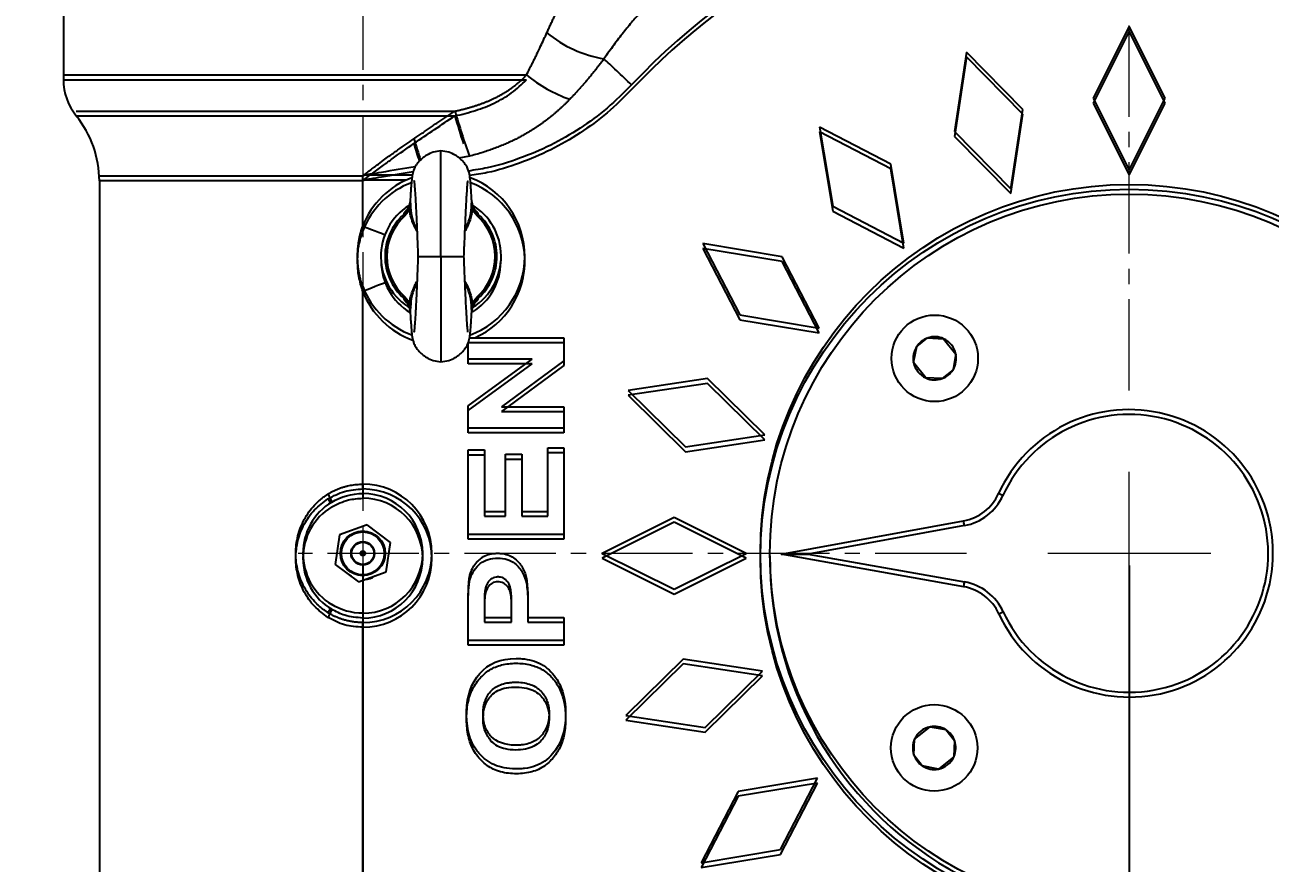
# Model space of a CAD drawing. Header units: millimetres. Extents: x 2063 to 4500, y 825 to 2548.
# Drawn here: x 3712.3 to 3972.2, y 1789 to 1964 of the extents above; entities that cross this region are included whole.
import ezdxf

# ---------------------------------------------------------------- set-up
doc = ezdxf.new("R2010")
doc.units = ezdxf.units.MM
doc.linetypes.add('CENTER2', pattern=[28.575, 19.05, -3.175, 3.175, -3.175])
doc.linetypes.add('点画线', pattern=[18, 12, -2, 2, -2])
doc.layers.add('中心线层', color=1, linetype='点画线', lineweight=18)
doc.styles.get("Standard").update_dxf_attribs({"font": 'arial.ttf'})
doc.styles.add('TH_GBDIM', font='simplex.shx', dxfattribs={"width": 0.707, "bigfont": 'hzfs.shx'})
doc.dimstyles.new('ISO-25$0', dxfattribs={"dimtxt": 2.5, "dimasz": 2.5, "dimexe": 1.25, "dimexo": 0.625, "dimtad": 1, "dimtxsty": 'Standard', "dimcen": 2.5, "dimdle": 5, "dimadec": 0, "dimazin": 0, "dimtfac": 1, "dimtmove": 0, "dimatfit": 3, "dimfxl": 0, "dimarcsym": 0})

# ---------------------------------------------------------------- blocks, each defined once
blk = doc.blocks.new('*U41')
at = {"layer": '中心线层', "color": 0, "linetype": 'CENTER2', "transparency": 16777216}
blk.add_line((0, 452.45), (0, -11), dxfattribs=at)
blk = doc.blocks.new('*U43')
at = {"layer": '中心线层', "color": 0, "linetype": 'CENTER2', "transparency": 16777216}
for p, q in [((0, 34), (0, 173.5)), ((-173.5, 0), (-34, 0)), ((34, 0), (173.5, 0))]:
    blk.add_line(p, q, dxfattribs=at)
at = {"layer": '中心线层', "color": 0, "linetype": 'Continuous', "transparency": 16777216}
for p, q in [((0, -17), (0, 17)), ((-17, 0), (17, 0))]:
    blk.add_line(p, q, dxfattribs=at)
blk = doc.blocks.new('*D53')
at = {"color": 1, "linetype": 'Continuous', "transparency": 16777216}
for p, q in [((3782.82, 1851.17), (3782.82, 1643.88)), ((3942.82, 1851.17), (3942.82, 1643.88)), ((3930.32, 1653.88), (3795.32, 1653.88))]:
    blk.add_line(p, q, dxfattribs=at)
at = {"color": 1, "linetype": 'ByBlock', "transparency": 16777216}
for points in [[(3795.32, 1655.97), (3795.32, 1651.8), (3782.82, 1653.88)], [(3930.32, 1655.97), (3930.32, 1651.8), (3942.82, 1653.88)]]:
    blk.add_solid(points, dxfattribs=at)
at = {"layer": 'Defpoints', "color": 0, "linetype": 'ByBlock', "transparency": 16777216}
for p in [(3782.82, 1853.67), (3942.82, 1853.67), (3782.82, 1653.88)]:
    blk.add_point(p, dxfattribs=at)
at = {"color": 1, "linetype": 'ByBlock', "lineweight": 5, "transparency": 16777216, "insert": (3863.72, 1666.38), "char_height": 15, "attachment_point": 5, "rotation": 360, "style": 'TH_GBDIM'}
blk.add_mtext('160', dxfattribs=at)
blk = doc.blocks.new('*D54')
at = {"color": 1, "linetype": 'Continuous', "transparency": 16777216}
for p, q in [((3780.32, 2084.17), (3642.17, 2084.17)), ((3652.17, 1696.67), (3652.17, 2071.67)), ((3780.32, 1684.17), (3642.17, 1684.17))]:
    blk.add_line(p, q, dxfattribs=at)
at = {"color": 1, "linetype": 'ByBlock', "transparency": 16777216}
for points in [[(3650.09, 2071.67), (3654.25, 2071.67), (3652.17, 2084.17)], [(3650.09, 1696.67), (3654.25, 1696.67), (3652.17, 1684.17)]]:
    blk.add_solid(points, dxfattribs=at)
at = {"layer": 'Defpoints', "color": 0, "linetype": 'ByBlock', "transparency": 16777216}
for p in [(3652.17, 2084.17), (3782.82, 2084.17), (3782.82, 1684.17)]:
    blk.add_point(p, dxfattribs=at)
at = {"color": 1, "linetype": 'ByBlock', "lineweight": 5, "transparency": 16777216, "insert": (3639.67, 1884.17), "char_height": 15, "attachment_point": 5, "rotation": 90, "style": 'TH_GBDIM'}
blk.add_mtext('400', dxfattribs=at)

msp = doc.modelspace()

# ---------------------------------------------------------------- linework, layer by layer
at = {"color": 7, "linetype": 'Continuous', "lineweight": 25}
for p, q in [((3720.322, 2004.172), (3720.322, 1953.546)), ((3720.322, 2003.172), (3720.322, 1952.546)), ((3942.822, 1963.672), (3935.322, 1948.672)), ((3942.822, 1962.672), (3935.322, 1947.672)), ((3950.322, 1948.672), (3942.822, 1963.672)), ((3950.322, 1947.672), (3942.822, 1962.672)), ((3908.83, 1958.288), (3906.333, 1941.704)), ((3920.599, 1946.34), (3908.83, 1958.288)), ((3908.83, 1957.288), (3906.333, 1940.704)), ((3920.599, 1945.34), (3908.83, 1957.288)), ((3935.322, 1948.672), (3942.822, 1933.672)), ((3935.322, 1947.672), (3942.822, 1932.672)), ((3942.822, 1933.672), (3950.322, 1948.672)), ((3942.822, 1932.672), (3950.322, 1947.672)), ((3918.101, 1929.756), (3920.599, 1946.34)), ((3918.101, 1928.756), (3920.599, 1945.34)), ((3893.05, 1934.937), (3878.166, 1942.664)), ((3878.166, 1942.664), (3880.915, 1926.12)), ((3893.05, 1933.937), (3878.166, 1941.664)), ((3878.166, 1941.664), (3880.915, 1925.12)), ((3906.333, 1941.704), (3918.101, 1929.756)), ((3906.333, 1940.704), (3918.101, 1928.756)), ((3895.799, 1918.393), (3893.05, 1934.937)), ((3727.822, 1931.421), (3727.822, 1774.922)), ((3727.822, 1931.421), (3727.822, 1774.922)), ((3783.234, 1932.595), (3782.822, 1932.421)), ((3782.822, 1921.991), (3782.822, 1932.421)), ((3782.822, 1931.421), (3783.171, 1931.746)), ((3783.234, 1931.595), (3782.822, 1931.421)), ((3783.171, 1931.746), (3783.234, 1931.595)), ((3895.799, 1917.393), (3893.05, 1933.937)), ((3792.714, 1927.04), (3792.675, 1926.579)), ((3792.714, 1927.04), (3792.762, 1926.584)), ((3805.521, 1926.584), (3805.568, 1927.04)), ((3805.607, 1926.579), (3805.568, 1927.04)), ((3791.372, 1924.396), (3792.239, 1925.486)), ((3792.569, 1925.32), (3791.614, 1924.124)), ((3806.668, 1924.124), (3805.713, 1925.32)), ((3806.043, 1925.486), (3806.91, 1924.396)), ((3880.915, 1926.12), (3895.799, 1918.393)), ((3880.915, 1925.12), (3895.799, 1917.393)), ((3853.83, 1918.328), (3861.557, 1903.444)), ((3870.374, 1915.579), (3853.83, 1918.328)), ((3870.374, 1914.579), (3853.83, 1917.328)), ((3853.83, 1917.328), (3861.557, 1902.444)), ((3878.101, 1900.695), (3870.374, 1915.579)), ((3878.101, 1899.695), (3870.374, 1914.579)), ((3782.822, 1867.108), (3782.822, 1908.35)), ((3792.239, 1905.855), (3791.372, 1906.945)), ((3791.614, 1907.217), (3792.569, 1906.021)), ((3792.569, 1906.021), (3792.714, 1904.301)), ((3805.713, 1906.021), (3806.668, 1907.217)), ((3806.91, 1906.945), (3806.043, 1905.855)), ((3792.802, 1905.138), (3792.714, 1904.301)), ((3805.568, 1904.301), (3805.52, 1904.759)), ((3805.568, 1904.301), (3805.607, 1904.764)), ((3861.557, 1903.444), (3878.101, 1900.695)), ((3861.557, 1902.444), (3878.101, 1899.695)), ((3804.822, 1894.215), (3804.822, 1897.703)), ((3804.822, 1893.215), (3804.822, 1897.672)), ((3804.822, 1897.672), (3824.822, 1897.672)), ((3805.101, 1898.672), (3824.822, 1898.672)), ((3824.822, 1898.672), (3824.822, 1893.862)), ((3824.822, 1897.672), (3824.822, 1892.862)), ((3898.464, 1896.868), (3900.707, 1898.649)), ((3900.707, 1898.649), (3904.065, 1898.484)), ((3904.065, 1898.484), (3906.629, 1895.255)), ((3897.8, 1893.508), (3898.464, 1896.868)), ((3906.629, 1895.255), (3906.031, 1891.947)), ((3804.822, 1884.486), (3818.176, 1894.215)), ((3818.176, 1894.215), (3804.822, 1894.215)), ((3818.176, 1893.215), (3804.822, 1893.215)), ((3804.822, 1883.486), (3818.176, 1893.215)), ((3824.822, 1893.862), (3811.781, 1884.279)), ((3824.822, 1892.862), (3811.781, 1883.279)), ((3900.365, 1890.279), (3897.8, 1893.508)), ((3854.79, 1890.161), (3838.206, 1887.664)), ((3866.738, 1878.393), (3854.79, 1890.161)), ((3903.789, 1890.166), (3900.365, 1890.279)), ((3906.031, 1891.947), (3903.789, 1890.166)), ((3854.79, 1889.161), (3838.206, 1886.664)), ((3838.206, 1887.664), (3850.154, 1875.895)), ((3866.738, 1877.393), (3854.79, 1889.161)), ((3838.206, 1886.664), (3850.154, 1874.895)), ((3804.822, 1879.816), (3804.822, 1884.486)), ((3804.822, 1878.816), (3804.822, 1883.486)), ((3811.781, 1884.279), (3824.822, 1884.279)), ((3811.781, 1883.279), (3824.822, 1883.279)), ((3824.822, 1884.279), (3824.822, 1879.816)), ((3824.822, 1883.279), (3824.822, 1878.816)), ((3824.822, 1879.816), (3804.822, 1879.816)), ((3824.822, 1878.816), (3804.822, 1878.816)), ((3850.154, 1875.895), (3866.738, 1878.393)), ((3850.154, 1874.895), (3866.738, 1877.393)), ((3804.822, 1857.621), (3804.822, 1875.249)), ((3804.822, 1875.249), (3808.204, 1875.249)), ((3804.822, 1856.621), (3804.822, 1874.249)), ((3804.822, 1874.249), (3808.204, 1874.249)), ((3808.204, 1875.249), (3808.204, 1862.425)), ((3808.204, 1874.249), (3808.204, 1861.425)), ((3812.64, 1862.425), (3812.64, 1874.355)), ((3812.64, 1874.355), (3816.007, 1874.355)), ((3816.007, 1874.355), (3816.007, 1862.425)), ((3821.451, 1862.425), (3821.451, 1875.699)), ((3821.451, 1875.699), (3824.822, 1875.699)), ((3821.451, 1861.425), (3821.451, 1874.699)), ((3821.451, 1874.699), (3824.822, 1874.699)), ((3824.822, 1875.699), (3824.822, 1857.621)), ((3824.822, 1874.699), (3824.822, 1856.621)), ((3812.64, 1873.355), (3816.007, 1873.355)), ((3812.64, 1861.425), (3812.64, 1873.355)), ((3816.007, 1873.355), (3816.007, 1861.425)), ((3782.822, 1868.108), (3782.822, 1866.172)), ((3782.822, 1867.108), (3782.822, 1865.172)), ((3808.204, 1862.425), (3812.64, 1862.425)), ((3808.204, 1861.425), (3812.64, 1861.425)), ((3816.007, 1862.425), (3821.451, 1862.425)), ((3816.007, 1861.425), (3821.451, 1861.425)), ((3783.699, 1859.607), (3777.936, 1857.545)), ((3788.62, 1855.967), (3783.699, 1859.607)), ((3847.822, 1861.172), (3832.822, 1853.672)), ((3847.822, 1860.172), (3832.822, 1852.672)), ((3862.822, 1853.672), (3847.822, 1861.172)), ((3862.822, 1852.672), (3847.822, 1860.172)), ((3870.166, 1853.489), (3908.242, 1860.46)), ((3908.422, 1859.476), (3875.796, 1853.503)), ((3777.936, 1857.545), (3777.024, 1851.377)), ((3824.822, 1857.621), (3804.822, 1857.621)), ((3824.822, 1856.621), (3804.822, 1856.621)), ((3787.708, 1849.798), (3788.62, 1855.967)), ((3832.822, 1853.672), (3847.822, 1846.172)), ((3847.822, 1846.172), (3862.822, 1853.672)), ((3908.276, 1846.71), (3870.166, 1853.489)), ((3875.796, 1853.503), (3908.451, 1847.694)), ((3777.024, 1851.377), (3781.945, 1847.736)), ((3832.822, 1852.672), (3847.822, 1845.172)), ((3847.822, 1845.172), (3862.822, 1852.672)), ((3781.945, 1847.736), (3787.708, 1849.798)), ((3782.822, 1841.172), (3782.822, 1839.235)), ((3808.204, 1842.596), (3808.204, 1840.279)), ((3808.204, 1841.596), (3808.204, 1839.279)), ((3782.822, 1840.172), (3782.822, 1838.235)), ((3782.822, 1774.922), (3782.822, 1839.235)), ((3782.822, 1773.922), (3782.822, 1838.235)), ((3808.204, 1840.279), (3813.883, 1840.279)), ((3808.204, 1839.279), (3813.883, 1839.279)), ((3817.276, 1840.279), (3824.822, 1840.279)), ((3817.276, 1839.279), (3824.822, 1839.279)), ((3824.822, 1840.279), (3824.822, 1835.475)), ((3824.822, 1839.279), (3824.822, 1834.475)), ((3824.822, 1835.475), (3804.822, 1835.475)), ((3824.822, 1834.475), (3804.822, 1834.475)), ((3849.686, 1831.607), (3837.738, 1819.839)), ((3849.686, 1830.607), (3837.738, 1818.839)), ((3866.27, 1829.11), (3849.686, 1831.607)), ((3866.27, 1828.11), (3849.686, 1830.607)), ((3854.321, 1817.342), (3866.27, 1829.11)), ((3854.321, 1816.342), (3866.27, 1828.11)), ((3837.738, 1819.839), (3854.321, 1817.342)), ((3837.738, 1818.839), (3854.321, 1816.342)), ((3898.01, 1814.914), (3901.239, 1817.479)), ((3901.239, 1817.479), (3904.547, 1816.88)), ((3897.845, 1811.556), (3898.01, 1814.914)), ((3904.547, 1816.88), (3906.328, 1814.638)), ((3906.328, 1814.638), (3906.215, 1811.214)), ((3899.626, 1809.314), (3897.845, 1811.556)), ((3902.986, 1808.65), (3899.626, 1809.314)), ((3906.215, 1811.214), (3902.986, 1808.65)), ((3877.725, 1806.714), (3861.181, 1803.965)), ((3869.998, 1791.83), (3877.725, 1806.714)), ((3877.725, 1805.714), (3861.181, 1802.965)), ((3869.998, 1790.83), (3877.725, 1805.714)), ((3861.181, 1803.965), (3853.454, 1789.08)), ((3861.181, 1802.965), (3853.454, 1788.08)), ((3853.454, 1789.08), (3869.998, 1791.83)), ((3853.454, 1788.08), (3869.998, 1790.83))]:
    msp.add_line(p, q, dxfattribs=at)
at = {"color": 8, "linetype": 'Continuous', "lineweight": 25}
for p, q in [((3720.322, 1953.546), (3817.008, 1953.546)), ((3720.322, 1952.546), (3817.008, 1952.546)), ((3723.009, 1945.979), (3802.041, 1945.979)), ((3723.009, 1944.979), (3802.041, 1944.979)), ((3805.076, 1936.585), (3802.885, 1936.14)), ((3782.822, 1932.421), (3727.822, 1932.421)), ((3782.822, 1931.421), (3727.822, 1931.421)), ((3782.822, 1921.991), (3782.822, 1931.421)), ((3784.7, 1932.595), (3783.234, 1932.595)), ((3791.884, 1931.595), (3783.234, 1931.595)), ((3793.169, 1932.595), (3784.797, 1932.595)), ((3792.675, 1926.579), (3792.569, 1925.32)), ((3805.713, 1925.32), (3805.607, 1926.579)), ((3792.239, 1925.486), (3792.414, 1925.842)), ((3805.476, 1925.991), (3805.703, 1925.832)), ((3805.868, 1925.842), (3806.043, 1925.486)), ((3782.822, 1868.108), (3782.822, 1908.35)), ((3792.414, 1905.498), (3792.239, 1905.855)), ((3792.806, 1905.35), (3792.579, 1905.509)), ((3805.607, 1904.764), (3805.713, 1906.021)), ((3806.043, 1905.855), (3805.868, 1905.498))]:
    msp.add_line(p, q, dxfattribs=at)
at = {"color": 8, "linetype": 'Continuous', "lineweight": 25, "flags": 128}
msp.add_lwpolyline([(3782.822, 1921.991), (3783.732, 1921.639), (3784.607, 1921.3), (3785.413, 1920.988), (3786.119, 1920.714), (3786.699, 1920.489), (3787.13, 1920.322), (3787.395, 1920.22), (3787.438, 1920.203)], dxfattribs=at)
at = {"color": 7, "linetype": 'Continuous', "lineweight": 25, "flags": 128}
for points in [[(3787.485, 1910.156), (3787.395, 1910.121), (3787.13, 1910.018), (3786.699, 1909.852), (3786.119, 1909.627), (3785.413, 1909.353), (3784.607, 1909.041), (3783.732, 1908.702), (3782.822, 1908.35)], [(3916.446, 1865.725), (3916.268, 1865.806), (3916.098, 1865.884), (3915.94, 1865.956), (3915.803, 1866.019), (3915.689, 1866.07), (3915.605, 1866.109), (3915.554, 1866.132), (3915.536, 1866.14)], [(3908.422, 1859.476), (3908.387, 1859.668), (3908.353, 1859.853), (3908.322, 1860.023), (3908.294, 1860.172), (3908.272, 1860.294), (3908.255, 1860.385), (3908.245, 1860.441), (3908.242, 1860.46)], [(3870.166, 1853.489), (3870.251, 1853.489), (3870.505, 1853.49), (3870.92, 1853.491), (3871.483, 1853.492), (3872.177, 1853.494), (3872.981, 1853.496), (3873.87, 1853.498), (3874.818, 1853.501), (3875.796, 1853.503)], [(3779.903, 1849.247), (3780.364, 1848.903), (3780.401, 1848.878)], [(3908.276, 1846.71), (3908.28, 1846.729), (3908.289, 1846.785), (3908.306, 1846.876), (3908.327, 1846.998), (3908.354, 1847.147), (3908.384, 1847.317), (3908.417, 1847.502), (3908.451, 1847.694)], [(3915.599, 1841.066), (3915.617, 1841.074), (3915.668, 1841.098), (3915.752, 1841.137), (3915.865, 1841.189), (3916.002, 1841.253), (3916.159, 1841.325), (3916.33, 1841.404), (3916.507, 1841.486)]]:
    msp.add_lwpolyline(points, dxfattribs=at)
at = {"color": 7, "linetype": 'Continuous', "lineweight": 25}
for centre, radius in [((3942.822, 1853.672), 77), ((3942.822, 1852.672), 77), ((3942.822, 1853.672), 75), ((3902.215, 1894.381), 9.027), ((3782.822, 1853.672), 4.67), ((3782.822, 1853.672), 4.558), ((3782.822, 1853.672), 4.478), ((3782.822, 1853.672), 2.453), ((3782.822, 1853.672), 2.333), ((3782.822, 1853.672), 0.5), ((3782.822, 1853.672), 0.25), ((3902.113, 1813.064), 9.027)]:
    msp.add_circle(centre, radius, dxfattribs=at)
at = {"color": 8, "linetype": 'Continuous', "lineweight": 25}
for centre, radius, start, end in [((3942.822, 1853.672), 165, 40.34861, 125.79562), ((3942.822, 1852.672), 165, 40.87793, 125.6362), ((3942.822, 1852.672), 142.673, 63.28543, 136.72976), ((3950.913, 1988.178), 155.013, 196.18128, 198.44787), ((3940.098, 1983.063), 152.735, 196.29156, 198.06205), ((3936.636, 1981.009), 149.117, 196.27609, 197.7711), ((3799.141, 1915.67), 17.5, 110.24675, 158.82828), ((3799.141, 1915.67), 17.5, 290.02278, 69.52867), ((3799.141, 1914.67), 17.5, 110.66023, 158.82828), ((3799.141, 1914.67), 17.5, 293.9064, 69.18302), ((3799.141, 1915.67), 17.5, 201.17165, 249.58587), ((3799.141, 1914.67), 17.5, 201.17165, 250.27091), ((3763.17, 1857.617), 14.449, 26.99336, 31.01311), ((3763.17, 1848.727), 14.449, 328.98682, 333.00657)]:
    msp.add_arc(centre, radius, start, end, dxfattribs=at)
at = {"color": 7, "linetype": 'Continuous', "lineweight": 25}
for centre, radius, start, end in [((3942.822, 1853.672), 142.673, 54.58754, 136.72976), ((3837.261, 1981.679), 25.114, 230.36857, 260.60941), ((3732.322, 1952.546), 12, 179.99997, 219.09333), ((3835.697, 1976.145), 29.326, 230.41081, 250.73983), ((3706.322, 1931.422), 21.5, 359.99997, 39.09333), ((3969.171, 1994.791), 174.112, 196.28094, 199.53015), ((3799.141, 1915.67), 12.55, 122.13043, 240.27864), ((3799.141, 1915.67), 12.55, 302.13043, 58.78627), ((3799.141, 1915.67), 11.683, 131.68056, 228.31937), ((3799.141, 1915.67), 11.319, 131.68056, 228.31937), ((3799.141, 1915.67), 11.319, 311.68056, 48.31937), ((3799.141, 1915.67), 11.683, 311.68056, 48.31937), ((3799.141, 1914.67), 12.5, 180.57866, 239.11242), ((3799.141, 1914.67), 12.5, 302.00363, 358.96765), ((3902.215, 1894.381), 4.5, 110.47125, 146.451), ((3902.215, 1894.381), 4.5, 65.72717, 108.62264), ((3902.215, 1894.381), 4.5, 11.19508, 65.72717), ((3902.215, 1894.381), 4.5, 146.451, 191.19508), ((3902.215, 1894.381), 4.5, 328.29962, 11.19508), ((3902.215, 1894.381), 4.5, 191.19508, 245.72717), ((3902.215, 1894.381), 4.5, 245.72717, 290.47125), ((3902.215, 1894.381), 4.5, 290.47125, 326.451), ((3942.822, 1853.672), 30, 204.84638, 155.44155), ((3942.822, 1853.672), 29, 204.84638, 155.44155), ((3782.822, 1853.672), 14.436, 269.99997, 89.99997), ((3782.822, 1852.672), 14.436, 269.99997, 89.99997), ((3782.822, 1853.672), 12.5, 121.30104, 238.69889), ((3772.203, 1863.513), 4.209, 11.50941, 37.26551), ((3782.822, 1853.672), 12.5, 269.99997, 89.99997), ((3782.822, 1852.672), 12.5, 269.99997, 89.99997), ((3906.441, 1870.297), 10, 280.37484, 335.44155), ((3906.441, 1870.297), 11, 280.37484, 335.44155), ((3782.822, 1852.672), 12.5, 121.30104, 238.69889), ((3942.822, 1852.672), 75, 179.61799, 0.38194), ((3782.822, 1852.672), 4.5, 274.93121, 304.4397), ((3906.525, 1836.864), 10, 24.84638, 79.91309), ((3906.525, 1836.864), 11, 24.84638, 79.91309), ((3772.203, 1842.831), 4.209, 322.73442, 348.49052), ((3902.113, 1813.064), 4.5, 101.19508, 155.72717), ((3902.113, 1813.064), 4.5, 58.29962, 101.19508), ((3902.113, 1813.064), 4.5, 155.72717, 198.62264), ((3902.113, 1813.064), 4.5, 20.47125, 56.451), ((3902.113, 1813.064), 4.5, 335.72717, 20.47125), ((3902.113, 1813.064), 4.5, 200.47125, 236.451), ((3902.113, 1813.064), 4.5, 236.451, 281.19508), ((3902.113, 1813.064), 4.5, 281.19508, 335.72717)]:
    msp.add_arc(centre, radius, start, end, dxfattribs=at)
for points, knots in [([(3821.242, 1962.337), (3821.363, 1962.605), (3821.602, 1963.139), (3821.965, 1963.928), (3822.328, 1964.703), (3822.692, 1965.462), (3823.056, 1966.207), (3823.421, 1966.936), (3823.787, 1967.651), (3824.153, 1968.351), (3824.519, 1969.036), (3824.885, 1969.706), (3825.251, 1970.361), (3825.617, 1971.001), (3826.039, 1971.722), (3826.516, 1972.513), (3827.047, 1973.363), (3827.573, 1974.173), (3828.094, 1974.944), (3828.61, 1975.674), (3829.12, 1976.365), (3829.624, 1977.017), (3830.122, 1977.628), (3830.615, 1978.199), (3831.101, 1978.733), (3831.426, 1979.06), (3831.586, 1979.222)], [0, 0, 0, 0, 0.04114708, 0.08180305, 0.12197352, 0.16166427, 0.20088131, 0.23963087, 0.27791941, 0.31575361, 0.35314042, 0.39008702, 0.42660087, 0.46268966, 0.49836141, 0.5499139, 0.60017181, 0.64916484, 0.69692501, 0.74348689, 0.7888878, 0.83316799, 0.87637082, 0.91854302, 0.95973479, 1, 1, 1, 1]), ([(3845.746, 1971.505), (3845.629, 1971.406), (3845.392, 1971.206), (3845.032, 1970.891), (3844.664, 1970.56), (3844.287, 1970.213), (3843.901, 1969.85), (3843.506, 1969.47), (3843.104, 1969.073), (3842.693, 1968.66), (3842.274, 1968.23), (3841.848, 1967.783), (3841.414, 1967.32), (3840.972, 1966.839), (3840.524, 1966.341), (3839.909, 1965.646), (3839.124, 1964.734), (3838.171, 1963.586), (3837.198, 1962.374), (3836.208, 1961.099), (3835.203, 1959.759), (3834.182, 1958.357), (3833.507, 1957.392), (3833.164, 1956.901)], [0, 0, 0, 0, 0.0253335, 0.0514382, 0.0783183, 0.1059777, 0.1344196, 0.1636468, 0.1936618, 0.2244667, 0.2560632, 0.2884526, 0.3216362, 0.3556148, 0.3903888, 0.4259588, 0.4996751, 0.5761628, 0.655419, 0.7374385, 0.8222145, 0.9097383, 1, 1, 1, 1]), ([(3817.008, 1953.546), (3817.219, 1953.964), (3817.609, 1954.738), (3818.14, 1955.803), (3818.574, 1956.678), (3818.911, 1957.363), (3819.36, 1958.286), (3819.927, 1959.47), (3820.614, 1960.941), (3821.039, 1961.885), (3821.242, 1962.337)], [0, 0, 0, 0, 0.1434958, 0.2652433, 0.3652424, 0.4434932, 0.4999959, 0.6808566, 0.8475212, 1, 1, 1, 1]), ([(3833.164, 1956.901), (3832.986, 1956.662), (3832.635, 1956.188), (3832.103, 1955.492), (3831.574, 1954.815), (3831.048, 1954.156), (3830.524, 1953.514), (3830.005, 1952.89), (3829.489, 1952.283), (3828.979, 1951.692), (3828.472, 1951.117), (3827.972, 1950.557), (3827.476, 1950.012), (3826.987, 1949.481), (3826.505, 1948.965), (3826.184, 1948.626), (3826.025, 1948.459)], [0, 0, 0, 0, 0.0806849, 0.1598594, 0.237552, 0.3137884, 0.3885917, 0.4619826, 0.5339792, 0.6045975, 0.6738513, 0.7417523, 0.8083103, 0.8735333, 0.9374275, 1, 1, 1, 1]), ([(3838.938, 1951.466), (3837.94, 1952.405), (3836.855, 1953.426), (3834.812, 1955.349), (3833.868, 1956.238), (3833.164, 1956.901)], [0, 0, 0, 0, 0.5, 0.5, 1, 1, 1, 1]), ([(3802.041, 1945.979), (3802.272, 1946.029), (3802.731, 1946.129), (3803.414, 1946.291), (3804.086, 1946.46), (3804.75, 1946.638), (3805.403, 1946.825), (3806.047, 1947.022), (3806.68, 1947.227), (3807.303, 1947.442), (3807.915, 1947.666), (3808.517, 1947.9), (3809.108, 1948.144), (3809.688, 1948.397), (3810.298, 1948.681), (3810.939, 1948.999), (3811.61, 1949.359), (3812.27, 1949.739), (3812.918, 1950.141), (3813.554, 1950.565), (3814.175, 1951.01), (3814.78, 1951.476), (3815.369, 1951.963), (3815.938, 1952.471), (3816.488, 1952.998), (3816.834, 1953.363), (3817.008, 1953.546)], [0, 0, 0, 0, 0.0406686, 0.080945, 0.1208368, 0.160351, 0.1994951, 0.2382763, 0.2767019, 0.3147795, 0.3525163, 0.3899201, 0.4269984, 0.4637591, 0.5002101, 0.5445172, 0.5889932, 0.6336587, 0.6785337, 0.723637, 0.7689867, 0.8145998, 0.8604926, 0.9066805, 0.9531782, 1, 1, 1, 1]), ([(3802.041, 1944.979), (3803.495, 1945.327), (3806.32, 1946.004), (3810.317, 1947.583), (3814.024, 1949.693), (3816.004, 1951.586), (3817.008, 1952.546)], [0, 0, 0, 0, 0.2577076, 0.5004762, 0.7464967, 1, 1, 1, 1]), ([(3826.025, 1948.459), (3825.886, 1948.315), (3825.608, 1948.025), (3825.18, 1947.596), (3824.742, 1947.169), (3824.295, 1946.746), (3823.837, 1946.327), (3823.37, 1945.912), (3822.893, 1945.501), (3822.406, 1945.095), (3821.91, 1944.694), (3821.404, 1944.298), (3820.888, 1943.908), (3820.363, 1943.523), (3819.829, 1943.145), (3819.286, 1942.773), (3818.734, 1942.409), (3818.173, 1942.051), (3817.603, 1941.701), (3817.025, 1941.359), (3816.375, 1940.988), (3815.639, 1940.587), (3814.803, 1940.155), (3813.921, 1939.724), (3812.991, 1939.296), (3812.012, 1938.873), (3810.983, 1938.457), (3809.904, 1938.051), (3808.774, 1937.656), (3807.591, 1937.277), (3806.354, 1936.914), (3805.507, 1936.695), (3805.076, 1936.584)], [0, 0, 0, 0, 0.0248355, 0.049849, 0.075039, 0.1004039, 0.1259419, 0.1516507, 0.1775279, 0.2035708, 0.2297763, 0.2561411, 0.2826618, 0.3093345, 0.3361551, 0.3631194, 0.3902229, 0.4174607, 0.4448279, 0.47232, 0.4999387, 0.5367095, 0.5751599, 0.6153028, 0.657154, 0.7007324, 0.7460598, 0.7931623, 0.8420697, 0.8928167, 0.9454444, 1, 1, 1, 1]), ([(3793.495, 1940.217), (3793.787, 1940.416), (3794.37, 1940.813), (3795.24, 1941.407), (3796.104, 1941.999), (3796.963, 1942.586), (3797.818, 1943.169), (3798.668, 1943.746), (3799.515, 1944.316), (3800.359, 1944.879), (3801.2, 1945.434), (3801.761, 1945.798), (3802.041, 1945.979)], [0, 0, 0, 0, 0.1023789, 0.2041711, 0.3054005, 0.4060895, 0.5062598, 0.6059317, 0.7051242, 0.8038554, 0.9021421, 1, 1, 1, 1]), ([(3793.495, 1939.217), (3794.936, 1940.207), (3797.782, 1942.163), (3800.633, 1944.048), (3802.041, 1944.979)], [0, 0, 0, 0, 0.506281, 1, 1, 1, 1]), ([(3783.171, 1932.746), (3783.214, 1932.785), (3783.305, 1932.867), (3783.452, 1932.99), (3783.614, 1933.119), (3783.768, 1933.236), (3783.94, 1933.362), (3784.155, 1933.519), (3784.424, 1933.714), (3784.76, 1933.965), (3785.187, 1934.281), (3785.996, 1934.879), (3787.045, 1935.649), (3788.52, 1936.722), (3790.097, 1937.855), (3791.833, 1939.079), (3792.956, 1939.848), (3793.495, 1940.217)], [0, 0, 0, 0, 0.01371599, 0.02871969, 0.04502381, 0.06263836, 0.07414468, 0.09521896, 0.12513531, 0.15225546, 0.1939123, 0.25012103, 0.38876009, 0.50004579, 0.67928921, 0.84594877, 1, 1, 1, 1]), ([(3783.171, 1931.746), (3783.745, 1932.188), (3785.047, 1933.193), (3786.993, 1934.609), (3789.841, 1936.686), (3791.981, 1938.168), (3793.495, 1939.217)], [0, 0, 0, 0, 0.1703728, 0.38704887, 0.56599964, 1, 1, 1, 1]), ([(3799.141, 1937.675), (3798.581, 1937.616), (3797.519, 1937.505), (3795.87, 1936.686), (3794.69, 1935.698), (3793.968, 1934.747), (3793.481, 1933.916), (3793.184, 1932.931), (3793.05, 1931.896), (3792.939, 1930.721), (3792.834, 1929.228), (3792.757, 1927.949), (3792.71, 1927.052), (3792.695, 1926.756)], [0, 0, 0, 0, 0.0829893, 0.1574224, 0.2744748, 0.3166044, 0.3498404, 0.4551975, 0.5804046, 0.7202998, 0.8323267, 0.944605, 1, 1, 1, 1]), ([(3805.579, 1926.916), (3805.566, 1927.157), (3805.523, 1927.999), (3805.448, 1929.225), (3805.334, 1930.839), (3805.217, 1932.065), (3805.054, 1933.183), (3804.685, 1934.114), (3804.314, 1934.748), (3803.593, 1935.697), (3802.412, 1936.686), (3800.763, 1937.505), (3799.701, 1937.616), (3799.141, 1937.675)], [0, 0, 0, 0, 0.0457416, 0.1591602, 0.272325, 0.4411321, 0.5840892, 0.6466059, 0.6801791, 0.7227367, 0.840978, 0.9161678, 1, 1, 1, 1]), ([(3793.543, 1931.385), (3793.538, 1931.393), (3793.509, 1931.447), (3793.587, 1930.961), (3793.663, 1929.918), (3793.773, 1928.28), (3793.862, 1926.677), (3793.937, 1925.214), (3794.022, 1923.407), (3794.119, 1921.207), (3794.227, 1918.586), (3794.302, 1916.68), (3794.341, 1915.67)], [0, 0, 0, 0, 0.01377, 0.0828263, 0.2315152, 0.3793511, 0.4535984, 0.5371586, 0.6328304, 0.7411092, 0.8629383, 1, 1, 1, 1]), ([(3803.941, 1915.67), (3803.981, 1916.69), (3804.057, 1918.646), (3804.171, 1921.376), (3804.275, 1923.745), (3804.372, 1925.754), (3804.46, 1927.418), (3804.559, 1929.109), (3804.667, 1930.535), (3804.724, 1931.201), (3804.747, 1931.403), (3804.729, 1931.377), (3804.726, 1931.372)], [0, 0, 0, 0, 0.1355938, 0.2601106, 0.3751153, 0.4815726, 0.5800542, 0.6706511, 0.8260731, 0.9442076, 0.989255, 1, 1, 1, 1]), ([(3792.414, 1925.842), (3792.419, 1925.852), (3792.487, 1925.99), (3792.625, 1926.393), (3792.678, 1926.781), (3792.714, 1927.04)], [0, 0, 0, 0, 0.0247133, 0.3496558, 1, 1, 1, 1]), ([(3805.568, 1927.04), (3805.604, 1926.781), (3805.657, 1926.393), (3805.795, 1925.99), (3805.863, 1925.852), (3805.868, 1925.842)], [0, 0, 0, 0, 0.650345, 0.9752868, 1, 1, 1, 1]), ([(3791.372, 1924.396), (3791.378, 1924.389), (3791.391, 1924.375), (3791.447, 1924.312), (3791.523, 1924.227), (3791.584, 1924.158), (3791.614, 1924.124)], [0, 0, 0, 0, 0.2500052, 0.499992, 0.7500025, 1, 1, 1, 1]), ([(3792.239, 1925.486), (3792.245, 1925.485), (3792.258, 1925.482), (3792.335, 1925.445), (3792.443, 1925.389), (3792.528, 1925.342), (3792.569, 1925.32)], [0, 0, 0, 0, 0.2414297, 0.5000067, 0.7585878, 1, 1, 1, 1]), ([(3806.043, 1925.486), (3806.037, 1925.485), (3806.023, 1925.481), (3805.948, 1925.445), (3805.839, 1925.388), (3805.754, 1925.342), (3805.713, 1925.32)], [0, 0, 0, 0, 0.2422833, 0.5000699, 0.7574449, 1, 1, 1, 1]), ([(3806.91, 1924.396), (3806.904, 1924.389), (3806.892, 1924.375), (3806.835, 1924.312), (3806.759, 1924.227), (3806.698, 1924.158), (3806.668, 1924.124)], [0, 0, 0, 0, 0.2500063, 0.5000046, 0.7500014, 1, 1, 1, 1]), ([(3782.822, 1909.35), (3782.775, 1909.486), (3782.681, 1909.758), (3782.551, 1910.168), (3782.43, 1910.581), (3782.319, 1910.995), (3782.218, 1911.411), (3782.126, 1911.829), (3782.044, 1912.248), (3781.971, 1912.67), (3781.909, 1913.093), (3781.856, 1913.518), (3781.812, 1913.945), (3781.778, 1914.374), (3781.754, 1914.804), (3781.74, 1915.237), (3781.734, 1915.796), (3781.748, 1916.481), (3781.799, 1917.288), (3781.883, 1918.088), (3782.002, 1918.882), (3782.155, 1919.67), (3782.342, 1920.451), (3782.561, 1921.226), (3782.735, 1921.736), (3782.822, 1921.991)], [0, 0, 0, 0, 0.03351294, 0.0669251, 0.10025358, 0.13351563, 0.16672858, 0.19990987, 0.23307696, 0.26624735, 0.29943853, 0.33266795, 0.36595301, 0.39931102, 0.43275917, 0.46631452, 0.49999397, 0.56303287, 0.62568999, 0.68807812, 0.75031153, 0.81250536, 0.87477494, 0.93723519, 1, 1, 1, 1]), ([(3782.822, 1908.35), (3782.512, 1909.379), (3781.891, 1911.439), (3781.659, 1914.67), (3781.891, 1917.902), (3782.512, 1919.962), (3782.822, 1920.991)], [0, 0, 0, 0, 0.2496523, 0.4999807, 0.7503062, 1, 1, 1, 1]), ([(3794.341, 1915.67), (3794.302, 1914.661), (3794.227, 1912.755), (3794.119, 1910.134), (3794.022, 1907.934), (3793.937, 1906.127), (3793.862, 1904.664), (3793.773, 1903.06), (3793.663, 1901.423), (3793.587, 1900.38), (3793.509, 1899.894), (3793.538, 1899.947), (3793.543, 1899.956)], [0, 0, 0, 0, 0.1370618, 0.2588907, 0.3671694, 0.4628413, 0.5464015, 0.6206488, 0.7684848, 0.9171737, 0.98623, 1, 1, 1, 1]), ([(3794.341, 1915.67), (3794.413, 1915.67), (3794.557, 1915.67), (3795.667, 1915.67), (3797.254, 1915.67), (3798.512, 1915.67), (3799.141, 1915.67)], [0, 0, 0, 0, 0.2500045, 0.5000021, 0.7500066, 1, 1, 1, 1]), ([(3799.141, 1915.67), (3799.77, 1915.67), (3801.028, 1915.67), (3802.615, 1915.67), (3803.725, 1915.67), (3803.869, 1915.67), (3803.941, 1915.67)], [0, 0, 0, 0, 0.2499932, 0.4999991, 0.7499954, 1, 1, 1, 1]), ([(3804.759, 1899.878), (3804.759, 1899.901), (3804.758, 1899.949), (3804.714, 1900.312), (3804.668, 1900.815), (3804.604, 1901.613), (3804.527, 1902.758), (3804.436, 1904.326), (3804.332, 1906.377), (3804.213, 1908.964), (3804.08, 1912.116), (3803.989, 1914.441), (3803.941, 1915.67)], [0, 0, 0, 0, 0.0423282, 0.0927063, 0.1567979, 0.2347709, 0.3265299, 0.4320547, 0.5512369, 0.6845138, 0.8332481, 1, 1, 1, 1]), ([(3792.569, 1906.021), (3792.62, 1906.326), (3792.736, 1907.01), (3793.071, 1908.126), (3793.51, 1909.203), (3793.886, 1909.989), (3794.084, 1910.34), (3794.129, 1910.421)], [0, 0, 0, 0, 0.197439, 0.4430687, 0.7427688, 0.9406907, 1, 1, 1, 1]), ([(3791.372, 1906.945), (3791.378, 1906.952), (3791.391, 1906.965), (3791.447, 1907.029), (3791.523, 1907.114), (3791.584, 1907.182), (3791.614, 1907.217)], [0, 0, 0, 0, 0.2500062, 0.4999941, 0.7500014, 1, 1, 1, 1]), ([(3792.239, 1905.855), (3792.245, 1905.856), (3792.259, 1905.86), (3792.334, 1905.896), (3792.443, 1905.953), (3792.528, 1905.999), (3792.569, 1906.021)], [0, 0, 0, 0, 0.24229257, 0.50006907, 0.75746889, 1, 1, 1, 1]), ([(3792.714, 1904.301), (3792.678, 1904.56), (3792.625, 1904.948), (3792.487, 1905.351), (3792.419, 1905.489), (3792.414, 1905.498)], [0, 0, 0, 0, 0.6503425, 0.9752843, 1, 1, 1, 1]), ([(3805.868, 1905.498), (3805.863, 1905.489), (3805.795, 1905.351), (3805.657, 1904.948), (3805.604, 1904.56), (3805.568, 1904.301)], [0, 0, 0, 0, 0.02471579, 0.34965575, 1, 1, 1, 1]), ([(3806.043, 1905.855), (3806.037, 1905.856), (3806.024, 1905.859), (3805.947, 1905.896), (3805.839, 1905.952), (3805.754, 1905.999), (3805.713, 1906.021)], [0, 0, 0, 0, 0.2414271, 0.4999894, 0.7585682, 1, 1, 1, 1]), ([(3806.91, 1906.945), (3806.904, 1906.952), (3806.892, 1906.965), (3806.835, 1907.029), (3806.759, 1907.114), (3806.698, 1907.182), (3806.668, 1907.217)], [0, 0, 0, 0, 0.2500073, 0.5000067, 0.7500004, 1, 1, 1, 1]), ([(3792.704, 1904.425), (3792.716, 1904.183), (3792.76, 1903.342), (3792.834, 1902.115), (3792.948, 1900.502), (3793.065, 1899.276), (3793.228, 1898.158), (3793.597, 1897.226), (3793.968, 1896.593), (3794.69, 1895.644), (3795.87, 1894.654), (3797.519, 1893.836), (3798.581, 1893.725), (3799.141, 1893.666)], [0, 0, 0, 0, 0.0457416, 0.1591603, 0.2723251, 0.4411323, 0.5840897, 0.6466061, 0.6801797, 0.7227373, 0.8409786, 0.9161678, 1, 1, 1, 1]), ([(3799.141, 1893.666), (3799.701, 1893.725), (3800.763, 1893.836), (3802.412, 1894.654), (3803.592, 1895.643), (3804.314, 1896.594), (3804.801, 1897.425), (3805.098, 1898.41), (3805.233, 1899.445), (3805.343, 1900.62), (3805.448, 1902.113), (3805.525, 1903.391), (3805.572, 1904.289), (3805.587, 1904.585)], [0, 0, 0, 0, 0.0829892, 0.1574229, 0.2744752, 0.3166049, 0.3498405, 0.4551978, 0.5804048, 0.7203, 0.8323268, 0.944605, 1, 1, 1, 1]), ([(3775.553, 1866.061), (3775.651, 1866.122), (3775.846, 1866.242), (3776.144, 1866.413), (3776.446, 1866.577), (3776.752, 1866.732), (3777.063, 1866.879), (3777.378, 1867.019), (3777.697, 1867.15), (3778.021, 1867.273), (3778.349, 1867.388), (3778.681, 1867.495), (3779.109, 1867.62), (3779.634, 1867.754), (3780.259, 1867.884), (3780.891, 1867.984), (3781.529, 1868.056), (3782.174, 1868.1), (3782.605, 1868.106), (3782.822, 1868.108)], [0, 0, 0, 0, 0.0451042, 0.090141, 0.1351412, 0.1801361, 0.2251565, 0.2702334, 0.3153978, 0.3606803, 0.4061113, 0.4517211, 0.4975393, 0.5808428, 0.6640892, 0.7474542, 0.8311128, 0.915238, 1, 1, 1, 1]), ([(3775.553, 1865.061), (3776.683, 1865.656), (3778.954, 1866.852), (3781.528, 1867.022), (3782.822, 1867.108)], [0, 0, 0, 0, 0.4974575, 1, 1, 1, 1]), ([(3775.553, 1841.282), (3775.451, 1841.348), (3775.247, 1841.479), (3774.947, 1841.685), (3774.652, 1841.899), (3774.363, 1842.121), (3774.079, 1842.351), (3773.801, 1842.589), (3773.528, 1842.834), (3773.261, 1843.088), (3772.999, 1843.349), (3772.405, 1843.973), (3771.548, 1845.019), (3770.574, 1846.581), (3769.804, 1848.253), (3769.248, 1850.013), (3768.907, 1851.829), (3768.793, 1853.67), (3768.907, 1855.514), (3769.25, 1857.334), (3769.808, 1859.1), (3770.581, 1860.775), (3771.554, 1862.334), (3772.487, 1863.473), (3773.258, 1864.261), (3773.797, 1864.759), (3774.359, 1865.225), (3774.942, 1865.663), (3775.35, 1865.929), (3775.553, 1866.061)], [0, 0, 0, 0, 0.012408, 0.0248137, 0.0372256, 0.049652, 0.0621011, 0.0745812, 0.0871005, 0.0996671, 0.112289, 0.1249742, 0.1878429, 0.2502976, 0.3126271, 0.3752459, 0.4377904, 0.4999208, 0.5621125, 0.6248959, 0.6877552, 0.7502134, 0.8126335, 0.8752482, 0.9004314, 0.9254332, 0.9503183, 0.9751519, 1, 1, 1, 1]), ([(3775.553, 1840.282), (3774.571, 1841.014), (3772.604, 1842.48), (3770.478, 1845.531), (3769.138, 1848.98), (3768.677, 1852.672), (3769.14, 1856.368), (3770.483, 1859.82), (3772.607, 1862.87), (3774.572, 1864.332), (3775.553, 1865.061)], [0, 0, 0, 0, 0.1249013, 0.2502468, 0.3752191, 0.4999159, 0.6249114, 0.7502517, 0.8753097, 1, 1, 1, 1]), ([(3776.328, 1863.352), (3777.474, 1863.932), (3779.525, 1864.969), (3781.812, 1865.11), (3782.822, 1865.172)], [0, 0, 0, 0, 0.5583989, 1, 1, 1, 1]), ([(3804.822, 1835.475), (3804.822, 1837.026), (3804.822, 1839.351), (3804.822, 1841.87), (3804.822, 1842.839), (3804.822, 1843.226), (3804.822, 1843.419), (3804.824, 1843.98), (3804.84, 1845.762), (3804.925, 1847.629), (3805.06, 1848.585), (3805.125, 1848.894), (3805.138, 1848.951), (3805.166, 1849.068), (3805.211, 1849.242), (3805.528, 1850.319), (3806.037, 1851.206), (3806.815, 1852.058), (3806.982, 1852.223), (3807.335, 1852.533), (3807.891, 1852.957), (3808.95, 1853.456), (3810.06, 1853.658), (3810.731, 1853.684), (3811.004, 1853.688), (3811.142, 1853.686), (3811.543, 1853.672), (3812.317, 1853.602), (3813.001, 1853.412), (3813.837, 1853.054), (3814.216, 1852.815), (3814.903, 1852.287), (3815.364, 1851.846), (3815.743, 1851.34), (3815.977, 1850.988), (3816.085, 1850.804), (3816.583, 1849.885), (3816.851, 1849.143), (3816.989, 1848.385)], [0, 0, 0, 0, 0.0625, 0.09375, 0.1015625, 0.1015625, 0.109375, 0.109375, 0.125, 0.1875, 0.21875, 0.21875, 0.2265625, 0.2265625, 0.234375, 0.25, 0.375, 0.375, 0.40625, 0.40625, 0.4375, 0.5, 0.5625, 0.578125, 0.578125, 0.59375, 0.59375, 0.625, 0.6875, 0.6875, 0.75, 0.75, 0.8125, 0.84375, 0.84375, 0.875, 0.875, 1, 1, 1, 1]), ([(3804.822, 1834.475), (3804.822, 1835.633), (3804.822, 1837.948), (3804.822, 1841.322), (3804.822, 1844.156), (3804.914, 1846.249), (3805.033, 1847.568), (3805.36, 1848.845), (3806.023, 1850.221), (3807.273, 1851.619), (3809.008, 1852.537), (3810.992, 1852.767), (3812.955, 1852.534), (3814.836, 1851.506), (3816.321, 1849.734), (3816.771, 1848.152), (3816.989, 1847.385)], [0, 0, 0, 0, 0.1144143, 0.2288285, 0.333612, 0.3944528, 0.4360123, 0.4641258, 0.5243945, 0.5850982, 0.6465146, 0.713732, 0.7798015, 0.8385576, 0.9217174, 1, 1, 1, 1]), ([(3813.883, 1840.279), (3813.883, 1840.974), (3813.883, 1841.67), (3813.883, 1842.712), (3813.884, 1843.066), (3813.877, 1843.72), (3813.856, 1844.638), (3813.785, 1845.609), (3813.699, 1846.146), (3813.636, 1846.462), (3813.6, 1846.598), (3813.406, 1847.183), (3813.184, 1847.58), (3812.753, 1848.059), (3812.592, 1848.2), (3812.25, 1848.435), (3811.89, 1848.623), (3811.49, 1848.712), (3811.175, 1848.742), (3811.066, 1848.745), (3810.849, 1848.74), (3810.324, 1848.699), (3809.779, 1848.475), (3809.395, 1848.145), (3809.247, 1848.001), (3809.176, 1847.923), (3808.975, 1847.681), (3808.621, 1847.16), (3808.414, 1846.523), (3808.342, 1846.05)], [0, 0, 0, 0, 0.0625, 0.0625, 0.09375, 0.09375, 0.125, 0.1875, 0.21875, 0.21875, 0.25, 0.25, 0.375, 0.375, 0.4375, 0.4375, 0.5, 0.5625, 0.5625, 0.59375, 0.59375, 0.625, 0.75, 0.78125, 0.78125, 0.8125, 0.8125, 0.875, 1, 1, 1, 1]), ([(3816.989, 1848.385), (3817.133, 1847.535), (3817.246, 1846.128), (3817.273, 1844.279), (3817.276, 1843.697), (3817.276, 1843.498), (3817.275, 1843.095), (3817.274, 1842.09), (3817.276, 1841.084), (3817.276, 1840.279)], [0, 0, 0, 0, 0.5, 0.625, 0.625, 0.6875, 0.6875, 0.75, 1, 1, 1, 1]), ([(3813.883, 1839.279), (3813.888, 1840.206), (3813.895, 1841.894), (3813.851, 1844.041), (3813.666, 1845.582), (3813.211, 1846.558), (3812.628, 1847.218), (3811.772, 1847.716), (3810.648, 1847.818), (3809.474, 1847.344), (3808.65, 1846.328), (3808.447, 1845.486), (3808.342, 1845.05)], [0, 0, 0, 0, 0.197689, 0.3599234, 0.4592653, 0.5253813, 0.5864024, 0.6444932, 0.7329476, 0.8167582, 0.9049395, 1, 1, 1, 1]), ([(3816.989, 1847.385), (3817.061, 1846.823), (3817.227, 1845.527), (3817.279, 1843.527), (3817.273, 1841.388), (3817.275, 1839.987), (3817.276, 1839.279)], [0, 0, 0, 0, 0.2092811, 0.4823448, 0.7383199, 1, 1, 1, 1]), ([(3808.342, 1845.05), (3808.299, 1844.548), (3808.199, 1843.399), (3808.202, 1842.245), (3808.204, 1841.596)], [0, 0, 0, 0, 0.4370648, 1, 1, 1, 1]), ([(3782.822, 1839.235), (3782.692, 1839.236), (3782.432, 1839.238), (3782.044, 1839.254), (3781.657, 1839.28), (3781.273, 1839.316), (3780.891, 1839.363), (3780.512, 1839.419), (3780.134, 1839.487), (3779.76, 1839.564), (3779.387, 1839.652), (3778.934, 1839.772), (3778.404, 1839.934), (3777.804, 1840.148), (3777.219, 1840.39), (3776.648, 1840.659), (3776.091, 1840.954), (3775.733, 1841.173), (3775.553, 1841.282)], [0, 0, 0, 0, 0.0509339, 0.1016162, 0.1520831, 0.2023715, 0.2525183, 0.3025612, 0.3525379, 0.4024861, 0.4524439, 0.502449, 0.5862795, 0.669497, 0.7522879, 0.8348413, 0.9173483, 1, 1, 1, 1]), ([(3782.822, 1840.172), (3781.538, 1840.273), (3779.246, 1840.452), (3777.219, 1841.521), (3776.328, 1841.991)], [0, 0, 0, 0, 0.5604383, 1, 1, 1, 1]), ([(3782.822, 1838.235), (3781.528, 1838.321), (3778.954, 1838.492), (3776.683, 1839.688), (3775.553, 1840.282)], [0, 0, 0, 0, 0.5025002, 1, 1, 1, 1]), ([(3807.222, 1828.574), (3809.047, 1830.67), (3811.572, 1831.722), (3815.218, 1831.731), (3815.615, 1831.715), (3816.384, 1831.651), (3817.503, 1831.506), (3818.523, 1831.213), (3820.43, 1830.428), (3821.523, 1829.64), (3823.352, 1827.534), (3824.38, 1825.693), (3824.975, 1823.08), (3825.12, 1821.657), (3825.15, 1821.021), (3825.163, 1820.592), (3825.166, 1820.374), (3825.151, 1816.655), (3824.24, 1813.873), (3822.443, 1811.803)], [0, 0, 0, 0, 0.25, 0.25, 0.28125, 0.28125, 0.3125, 0.375, 0.375, 0.5, 0.5, 0.625, 0.6875, 0.71875, 0.734375, 0.734375, 0.75, 0.75, 1, 1, 1, 1]), ([(3807.222, 1827.574), (3807.874, 1828.206), (3809.187, 1829.479), (3811.881, 1830.524), (3814.814, 1830.832), (3817.765, 1830.544), (3820.438, 1829.477), (3822.557, 1827.653), (3824.102, 1825.253), (3825.009, 1822.346), (3825.255, 1819.159), (3824.979, 1815.996), (3824.115, 1813.085), (3822.989, 1811.548), (3822.443, 1810.803)], [0, 0, 0, 0, 0.0772597, 0.1556238, 0.2421361, 0.3289602, 0.407601, 0.4851378, 0.5649922, 0.649466, 0.7437764, 0.8374953, 0.9212536, 1, 1, 1, 1]), ([(3822.443, 1810.803), (3821.73, 1810.122), (3820.291, 1808.747), (3817.295, 1807.734), (3814.06, 1807.579), (3810.806, 1808.101), (3808.036, 1809.778), (3805.996, 1812.139), (3804.797, 1815.15), (3804.39, 1818.494), (3804.565, 1821.883), (3805.415, 1825.084), (3806.633, 1826.762), (3807.222, 1827.574)], [0, 0, 0, 0, 0.083761, 0.1691678, 0.2639418, 0.3608217, 0.4469468, 0.5363098, 0.6240219, 0.720988, 0.8233076, 0.9145266, 1, 1, 1, 1]), ([(3822.443, 1811.803), (3821.451, 1810.664), (3819.657, 1809.42), (3817.03, 1808.786), (3815.788, 1808.69), (3815.149, 1808.672), (3814.93, 1808.67), (3814.501, 1808.676), (3812.603, 1808.74), (3811.009, 1809.138), (3809.241, 1810.06), (3808.689, 1810.435), (3807.912, 1811.098), (3807.662, 1811.336), (3807.18, 1811.843), (3806.945, 1812.116), (3806.299, 1812.946), (3805.937, 1813.529), (3805.353, 1814.753), (3805.137, 1815.393), (3804.785, 1816.76), (3804.591, 1817.847), (3804.494, 1819.225), (3804.481, 1819.839), (3804.479, 1820.254), (3804.48, 1820.462), (3804.569, 1823.939), (3805.482, 1826.576), (3807.222, 1828.574)], [0, 0, 0, 0, 0.125, 0.1875, 0.21875, 0.21875, 0.234375, 0.234375, 0.25, 0.375, 0.375, 0.4375, 0.4375, 0.46875, 0.46875, 0.5, 0.5, 0.5625, 0.5625, 0.625, 0.625, 0.6875, 0.71875, 0.734375, 0.734375, 0.75, 0.75, 1, 1, 1, 1]), ([(3809.647, 1814.433), (3810.065, 1814.071), (3810.937, 1813.315), (3812.725, 1812.746), (3814.708, 1812.565), (3816.72, 1812.711), (3818.534, 1813.301), (3820.169, 1814.515), (3821.422, 1816.495), (3821.838, 1819.098), (3821.507, 1821.704), (3820.333, 1823.723), (3818.757, 1824.99), (3816.965, 1825.629), (3814.932, 1825.823), (3812.887, 1825.694), (3811.048, 1825.134), (3809.399, 1823.947), (3808.173, 1821.917), (3807.823, 1819.27), (3808.113, 1816.546), (3809.152, 1815.114), (3809.647, 1814.433)], [0, 0, 0, 0, 0.0381683, 0.0796829, 0.1277299, 0.1766406, 0.2192015, 0.2586864, 0.3163086, 0.3773006, 0.4388781, 0.4959333, 0.5350727, 0.5774248, 0.6263616, 0.6765012, 0.7194331, 0.7583722, 0.8155449, 0.8786543, 0.9422805, 1, 1, 1, 1]), ([(3809.647, 1815.433), (3810.769, 1814.243), (3812.452, 1813.641), (3814.698, 1813.622), (3814.838, 1813.621), (3814.98, 1813.622), (3815.119, 1813.625), (3815.257, 1813.629), (3815.393, 1813.635), (3815.527, 1813.643), (3815.796, 1813.66), (3816.055, 1813.687), (3816.306, 1813.723), (3816.808, 1813.795), (3817.276, 1813.906), (3817.709, 1814.056), (3818.575, 1814.355), (3819.304, 1814.81), (3819.896, 1815.419), (3820.192, 1815.724), (3820.453, 1816.053), (3820.676, 1816.401), (3820.9, 1816.749), (3821.087, 1817.118), (3821.238, 1817.507), (3821.54, 1818.285), (3821.698, 1819.146), (3821.711, 1820.091), (3821.714, 1820.328), (3821.708, 1820.565), (3821.693, 1820.794), (3821.679, 1821.024), (3821.655, 1821.248), (3821.623, 1821.467), (3821.557, 1821.904), (3821.456, 1822.32), (3821.319, 1822.715), (3821.046, 1823.504), (3820.628, 1824.209), (3820.067, 1824.829), (3819.926, 1824.984), (3819.777, 1825.133), (3819.618, 1825.271), (3819.46, 1825.409), (3819.292, 1825.537), (3819.115, 1825.656), (3818.762, 1825.894), (3818.371, 1826.094), (3817.945, 1826.255), (3817.092, 1826.578), (3816.093, 1826.749), (3814.949, 1826.766), (3814.806, 1826.769), (3814.66, 1826.768), (3814.517, 1826.766), (3814.375, 1826.763), (3814.235, 1826.758), (3814.097, 1826.751), (3813.821, 1826.736), (3813.555, 1826.712), (3813.298, 1826.678), (3812.784, 1826.61), (3812.307, 1826.504), (3811.868, 1826.36), (3810.989, 1826.072), (3810.26, 1825.63), (3809.681, 1825.037), (3809.391, 1824.74), (3809.138, 1824.415), (3808.92, 1824.066), (3808.703, 1823.718), (3808.521, 1823.345), (3808.376, 1822.948), (3808.085, 1822.153), (3807.938, 1821.259), (3807.933, 1820.266), (3807.932, 1820.018), (3807.94, 1819.772), (3807.957, 1819.535), (3807.974, 1819.297), (3808, 1819.065), (3808.035, 1818.84), (3808.106, 1818.388), (3808.212, 1817.961), (3808.355, 1817.558), (3808.641, 1816.752), (3809.072, 1816.043), (3809.647, 1815.433)], [0, 0, 0, 0, 1, 1, 1, 2, 2, 2, 3, 3, 3, 4, 4, 4, 5, 5, 5, 6, 6, 6, 7, 7, 7, 8, 8, 8, 9, 9, 9, 10, 10, 10, 11, 11, 11, 12, 12, 12, 13, 13, 13, 14, 14, 14, 15, 15, 15, 16, 16, 16, 17, 17, 17, 18, 18, 18, 19, 19, 19, 20, 20, 20, 21, 21, 21, 22, 22, 22, 23, 23, 23, 24, 24, 24, 25, 25, 25, 26, 26, 26, 27, 27, 27, 28, 28, 28, 29, 29, 29, 29]), ([(3808.158, 1819.84), (3808.122, 1819.848), (3808.08, 1819.857), (3808.006, 1819.859), (3807.996, 1819.86)], [0, 0, 0, 0, 0.8680773, 1, 1, 1, 1])]:
    msp.add_open_spline(points, degree=3, knots=knots, dxfattribs=at)
at = {"color": 8, "linetype": 'Continuous', "lineweight": 25}
for points, knots in [([(3838.938, 1951.466), (3837.266, 1949.804), (3833.93, 1946.489), (3828.225, 1942.308), (3822.109, 1938.778), (3815.61, 1936.027), (3809.844, 1934.226), (3806.22, 1933.677), (3804.916, 1933.48)], [0, 0, 0, 0, 0.1802489, 0.3595787, 0.5396138, 0.7196635, 0.899109, 1, 1, 1, 1]), ([(3838.938, 1950.466), (3837.266, 1948.804), (3833.93, 1945.489), (3828.225, 1941.308), (3822.109, 1937.778), (3815.609, 1935.028), (3809.91, 1933.243), (3806.355, 1932.702), (3805.119, 1932.514)], [0, 0, 0, 0, 0.1811989, 0.3614737, 0.5424576, 0.7234563, 0.9038475, 1, 1, 1, 1]), ([(3799.141, 1915.67), (3799.141, 1917.178), (3799.141, 1920.169), (3799.141, 1924.467), (3799.141, 1928.391), (3799.141, 1931.802), (3799.141, 1934.581), (3799.141, 1936.509), (3799.141, 1937.571), (3799.141, 1937.574), (3799.141, 1937.574)], [0, 0, 0, 0, 0.1316131, 0.2610233, 0.3899946, 0.520087, 0.6512984, 0.7826119, 0.9128965, 1, 1, 1, 1]), ([(3793.742, 1934.345), (3791.398, 1933.967), (3788.262, 1933.46), (3784.892, 1932.89), (3783.733, 1932.691), (3783.366, 1932.62), (3783.234, 1932.595)], [0, 0, 0, 0, 0.6688034, 0.8946132, 0.9623572, 1, 1, 1, 1]), ([(3793.327, 1933.278), (3791.121, 1932.921), (3788.124, 1932.437), (3784.892, 1931.89), (3783.733, 1931.691), (3783.366, 1931.62), (3783.234, 1931.595)], [0, 0, 0, 0, 0.6551914, 0.8902819, 0.9608102, 1, 1, 1, 1]), ([(3792.762, 1926.584), (3792.797, 1925.697), (3792.873, 1923.83), (3793.688, 1922.15), (3794.115, 1921.268)], [0, 0, 0, 0, 0.4756313, 1, 1, 1, 1]), ([(3804.167, 1921.269), (3804.595, 1922.15), (3805.41, 1923.831), (3805.485, 1925.697), (3805.521, 1926.584)], [0, 0, 0, 0, 0.5243278, 1, 1, 1, 1]), ([(3791.372, 1924.396), (3791.403, 1924.491), (3791.462, 1924.677), (3791.773, 1925.105), (3792.139, 1925.431), (3792.268, 1925.545)], [0, 0, 0, 0, 0.4035306, 0.7907821, 1, 1, 1, 1]), ([(3794.13, 1920.915), (3794.087, 1920.991), (3793.765, 1921.559), (3793.29, 1922.628), (3792.798, 1924.028), (3792.638, 1924.928), (3792.569, 1925.32)], [0, 0, 0, 0, 0.055665, 0.4170405, 0.745902, 1, 1, 1, 1]), ([(3805.713, 1925.32), (3805.662, 1925.015), (3805.546, 1924.331), (3805.209, 1923.208), (3804.757, 1922.1), (3804.377, 1921.314), (3804.183, 1920.969), (3804.153, 1920.916)], [0, 0, 0, 0, 0.1972634, 0.4426543, 0.7470545, 0.9608823, 1, 1, 1, 1]), ([(3806.014, 1925.546), (3806.143, 1925.431), (3806.51, 1925.105), (3806.82, 1924.677), (3806.88, 1924.491), (3806.91, 1924.396)], [0, 0, 0, 0, 0.2102438, 0.5969645, 1, 1, 1, 1]), ([(3799.141, 1915.67), (3799.141, 1914.162), (3799.141, 1911.172), (3799.141, 1906.874), (3799.141, 1902.95), (3799.141, 1899.539), (3799.141, 1896.76), (3799.141, 1894.832), (3799.141, 1893.77), (3799.141, 1893.767), (3799.141, 1893.766)], [0, 0, 0, 0, 0.1316129, 0.2610233, 0.3899946, 0.5200869, 0.6512984, 0.7826119, 0.9128965, 1, 1, 1, 1]), ([(3794.115, 1910.073), (3793.683, 1909.192), (3792.915, 1907.63), (3792.836, 1905.896), (3792.802, 1905.138)], [0, 0, 0, 0, 0.5634592, 1, 1, 1, 1]), ([(3804.153, 1910.424), (3804.196, 1910.349), (3804.517, 1909.782), (3804.992, 1908.713), (3805.484, 1907.313), (3805.644, 1906.413), (3805.713, 1906.021)], [0, 0, 0, 0, 0.0552819, 0.4167327, 0.7457512, 1, 1, 1, 1]), ([(3805.52, 1904.759), (3805.485, 1905.646), (3805.409, 1907.51), (3804.595, 1909.189), (3804.168, 1910.069)], [0, 0, 0, 0, 0.475695, 1, 1, 1, 1]), ([(3792.268, 1905.795), (3792.139, 1905.91), (3791.772, 1906.236), (3791.462, 1906.664), (3791.403, 1906.85), (3791.372, 1906.945)], [0, 0, 0, 0, 0.2102423, 0.5969645, 1, 1, 1, 1]), ([(3806.91, 1906.945), (3806.88, 1906.85), (3806.82, 1906.664), (3806.509, 1906.236), (3806.143, 1905.91), (3806.014, 1905.796)], [0, 0, 0, 0, 0.4035303, 0.7907821, 1, 1, 1, 1])]:
    msp.add_open_spline(points, degree=3, knots=knots, dxfattribs=at)
at = {"color": 7, "linetype": 'Continuous', "lineweight": 25}
for points in [[(3782.822, 1932.421), (3782.939, 1932.529), (3783.055, 1932.638), (3783.171, 1932.746)], [(3783.171, 1932.746), (3783.192, 1932.695), (3783.213, 1932.645), (3783.234, 1932.595)], [(3776.328, 1864.352), (3778.279, 1865.539), (3780.519, 1866.172), (3782.822, 1866.172)], [(3808.342, 1846.05), (3808.25, 1845.478), (3808.204, 1844.323), (3808.204, 1842.596)], [(3782.822, 1841.172), (3780.519, 1841.172), (3778.279, 1841.805), (3776.328, 1842.991)]]:
    msp.add_open_spline(points, degree=3, dxfattribs=at)

# ---------------------------------------------------------------- block references
at = {"layer": '中心线层', "linetype": 'CENTER2'}
msp.add_blockref('*U41', (3782.822, 1692.672), dxfattribs=at)
at = {"layer": '中心线层', "linetype": 'CENTER2', "rotation": 89.99996574583813}
msp.add_blockref('*U43', (3942.822, 1853.672), dxfattribs=at)

# ---------------------------------------------------------------- dimensions: what is measured, and where the dimension line sits
at = {"color": 0, "linetype": 'ByBlock', "lineweight": 5}
dim = msp.add_linear_dim(base=(3652.168, 2084.172), p1=(3782.822, 1684.172), p2=(3782.822, 2084.172), angle=89.99997, dimstyle='ISO-25$0', override={"dimscale": 5, "dimtxt": 3, "dimasz": 2.5, "dimexe": 2, "dimexo": 0.5, "dimgap": 1, "dimdec": 1, "dimtxsty": 'TH_GBDIM', "dimcen": 2, "dimclrd": 1, "dimclre": 1, "dimclrt": 1, "dimtdec": 1, "dimatfit": 0, "dimlwd": 65535, "dimlwe": 65535}, dxfattribs=at)
dim.commit()
dim.dimension.update_dxf_attribs({"geometry": '*D54', "text_midpoint": (3639.668, 1884.172)})
dim = msp.add_linear_dim(base=(3782.822, 1653.884), p1=(3942.822, 1853.672), p2=(3782.822, 1853.672), angle=179.99997, dimstyle='ISO-25$0', override={"dimscale": 5, "dimtxt": 3, "dimexe": 2, "dimexo": 0.5, "dimgap": 1, "dimdec": 1, "dimtxsty": 'TH_GBDIM', "dimcen": 2, "dimclrd": 1, "dimclre": 1, "dimclrt": 1, "dimtdec": 1, "dimatfit": 0, "dimlwd": 65535, "dimlwe": 65535}, dxfattribs=at)
dim.commit()
dim.dimension.update_dxf_attribs({"geometry": '*D53', "text_midpoint": (3863.72, 1653.884), "dimtype": 160})

doc.saveas('drawing.dxf')
